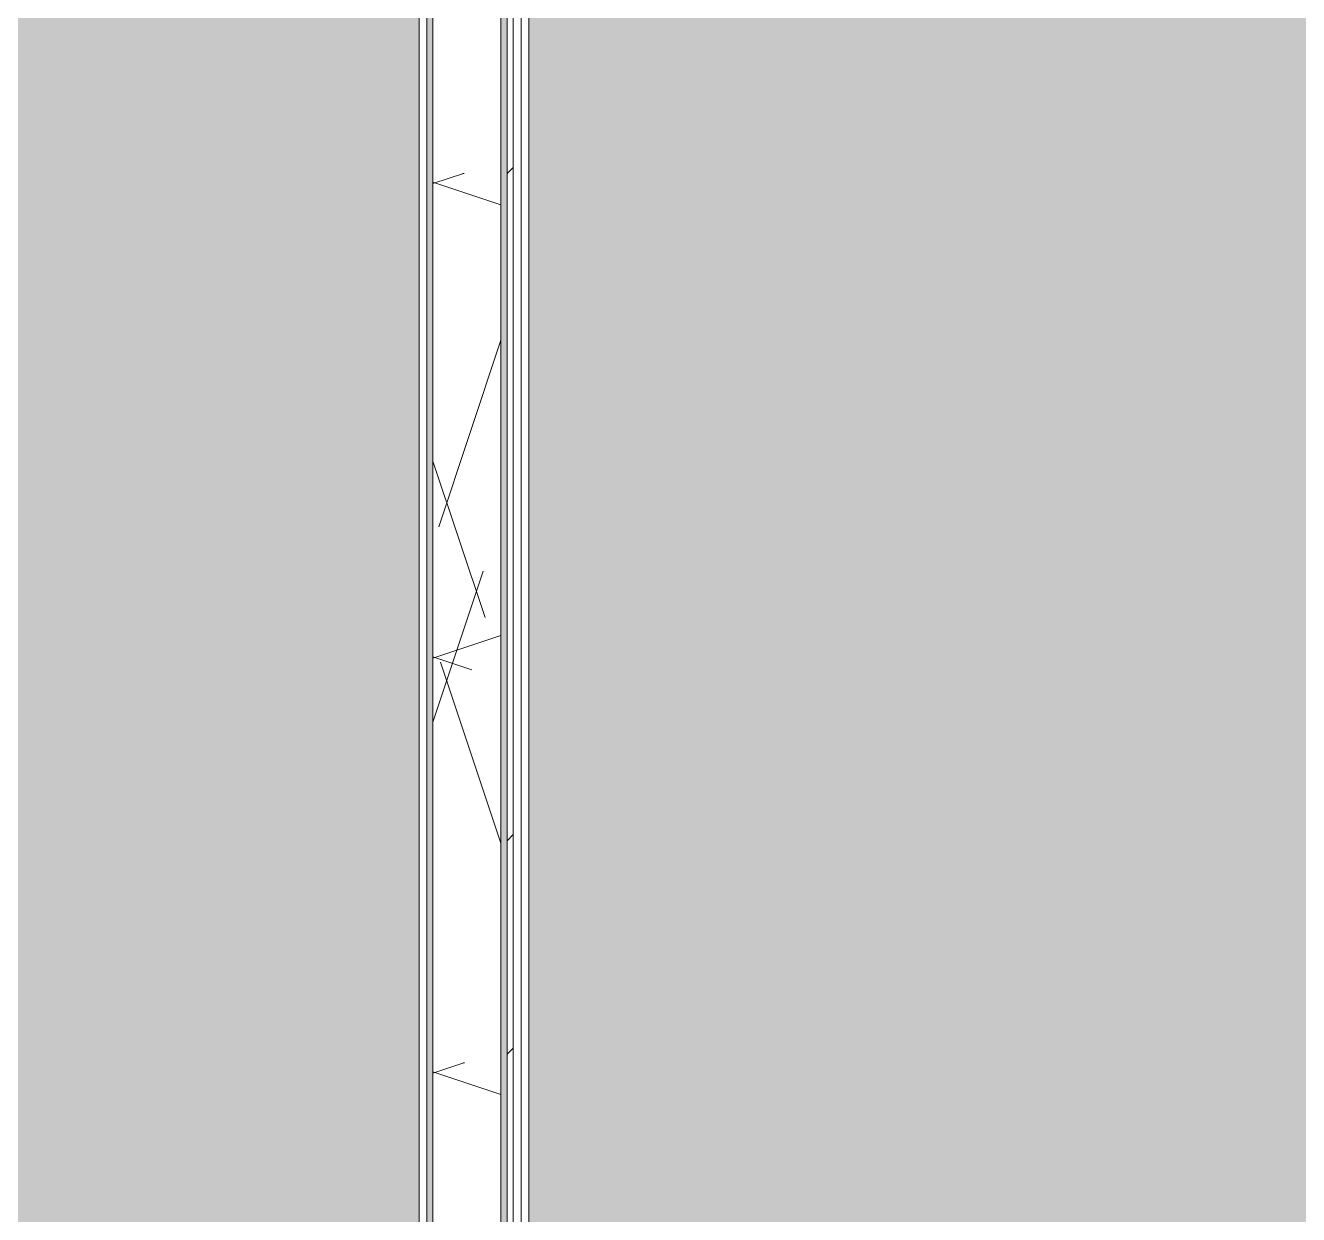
# Model space of a CAD drawing. Header units: inches. Extents: x -1551 to 2054, y 9767 to 12269.
# Drawn here: x 589.7 to 692.8, y 10104.9 to 10201.2 of the extents above; entities that cross this region are included whole.
import ezdxf

# ---------------------------------------------------------------- set-up
doc = ezdxf.new("R2010")
doc.units = ezdxf.units.IN
doc.header["$MEASUREMENT"] = 0
for name, color, linetype, lineweight in [('A-AREA-PATT-2', 254, 'Continuous', 9), ('A-AREA-PATT-3', 83, 'Continuous', 9), ('A-WALL', 113, 'Continuous', 9), ('A-WALL-PATT-1', 8, 'Continuous', 9), ('A-WALL-PATT-2', 253, 'Continuous', 9), ('A-WALL-PATT-3', 7, 'Continuous', 9), ('I-WALL', 2, 'Continuous', 9), ('I-WALL-1', 1, 'Continuous', 5)]:
    doc.layers.add(name, color=color, linetype=linetype, lineweight=lineweight)
pattern_1 = [(0, (3964.78, 0), (115.2, 28.8), [4.752, -81.648, 4.752, -81.648, -460.8]), (0, (3964.78, 0), (115.2, 28.8), [-172.8, 4.752, -168.048, 4.752, -81.648, -201.6]), (0, (3964.78, 0), (115.2, 28.8), [-432, 4.752, -52.848, 4.752, -139.248]), (120, (4007.98, 14.4), (-82.54153, 85.36613), [4.752, -81.648, 4.752, -81.648, -460.8]), (120, (4007.98, 14.4), (-82.54153, 85.36613), [-172.8, 4.752, -168.048, 4.752, -81.648, -201.6]), (120, (4007.98, 14.4), (-82.54153, 85.36613), [-432, 4.752, -52.848, 4.752, -139.248]), (240, (4022.38, 72), (-32.65847, -114.16613), [4.752, -81.648, 4.752, -81.648, -460.8]), (240, (4022.38, 72), (-32.65847, -114.16613), [-172.8, 4.752, -168.048, 4.752, -81.648, -201.6]), (240, (4022.38, 72), (-32.65847, -114.16613), [-432, 4.752, -52.848, 4.752, -139.248])]

msp = doc.modelspace()

# ---------------------------------------------------------------- hatches: boundary and pattern name
at = {"layer": 'A-AREA-PATT-2'}
h = msp.add_hatch(color=256, dxfattribs=at)
h.paths.add_polyline_path([(692.68, 10014.9), (692.81, 10014.9), (692.81, 10017.71), (791.66, 10017.71), (791.66, 10038.53), (819.53, 10038.53), (819.53, 10017.71), (823.41, 10017.71), (823.41, 10355.41), (819.34, 10355.41), (819.34, 10357.35), (818.72, 10357.35), (818.72, 10359.04), (783.97, 10359.04), (783.97, 10357.35), (783.34, 10357.35), (783.34, 10355.41), (757.68, 10355.41), (757.68, 10373.41), (630.49, 10373.41), (630.49, 10017.71), (655.31, 10017.71), (655.43, 10017.71), (656.06, 10017.71), (656.06, 10014.9), (692.06, 10014.9), (692.06, 10017.71), (692.68, 10017.71), (692.68, 10017.09)], flags=0)
h.paths.add_polyline_path([(819.34, 10319.41), (817.59, 10319.41), (817.59, 10355.41), (819.34, 10355.41), (819.34, 10345.68)], flags=0)
at = {"layer": 'A-AREA-PATT-3'}
h = msp.add_hatch(color=256, dxfattribs=at)
h.paths.add_polyline_path([(560.31, 10017.71), (621.62, 10017.71), (621.62, 10373.41), (552.02, 10373.41), (552.02, 10345.21), (507.86, 10345.21), (507.86, 10347.15), (507.23, 10347.15), (507.23, 10348.84), (472.48, 10348.84), (472.48, 10347.15), (471.86, 10347.15), (471.86, 10345.21), (463.11, 10345.21), (463.11, 10344.15), (141.58, 10344.15), (141.46, 10204.14), (141.58, 10204.01), (141.46, 10203.39), (138.77, 10203.39), (138.77, 10167.39), (141.58, 10167.39), (141.46, 10166.76), (141.58, 10166.62), (141.58, 10017.71), (449.12, 10017.71), (449.12, 10038.53), (476.99, 10038.53), (476.99, 10017.71), (500.61, 10017.71)], flags=0)
h.paths.add_polyline_path([(473.61, 10309.21), (471.86, 10309.21), (471.86, 10345.21), (473.61, 10345.21), (473.61, 10326.98)], flags=0)
at = {"layer": 'A-WALL-PATT-1'}
h = msp.add_hatch(dxfattribs=at)
h.set_pattern_fill('FP_17', color=256, style=0, pattern_type=2)
h.set_pattern_definition([(45, (3964.78, 0), (-35.63818, 35.63818), []), (45, (3964.78, 54), (-35.63818, 35.63818), [])])
h.paths.add_polyline_path([(628.74, 10017.09), (629.24, 10017.09), (629.24, 10374.04), (628.74, 10374.04), (628.74, 10069.31)], flags=0)
at = {"layer": 'A-WALL-PATT-2'}
h = msp.add_hatch(dxfattribs=at)
h.set_pattern_fill('FP_4', color=256, style=0, pattern_type=2)
h.set_pattern_definition([(161.57, (3966.5794, 1.8), (-14.4010124, -0.0012439), [0, -102.456, 11.376, 0]), (18.43, (3962.9794, 1.8), (-14.4010124, 0.0012439), [0, -102.456, 11.376, 0]), (108.43, (3966.5794, 1.8), (7.1973965, -36.003153), [34.146, -79.686]), (71.57, (3962.9794, 1.8), (7.1973965, 36.003153), [34.146, -79.686])])
h.paths.add_polyline_path([(628.24, 10017.09), (628.24, 10374.04), (622.74, 10374.04), (622.74, 10017.09)], flags=0)
at = {"layer": 'A-WALL-PATT-3'}
h = msp.add_hatch(dxfattribs=at)
h.set_pattern_fill('FP_3', color=256, style=0, pattern_type=2)
h.set_pattern_definition(pattern_1)
h.paths.add_polyline_path([(629.87, 10017.09), (629.87, 10374.04), (629.24, 10374.04), (629.24, 10017.09)], flags=0)
h = msp.add_hatch(dxfattribs=at)
h.set_pattern_fill('FP_3', color=256, style=0, pattern_type=2)
h.set_pattern_definition(pattern_1)
h.paths.add_polyline_path([(630.49, 10017.09), (630.49, 10373.41), (629.87, 10373.41), (629.87, 10017.09)], flags=0)
at = {"layer": 'I-WALL-1'}
for points in [[(622.74, 10017.09), (622.74, 10374.04), (622.24, 10374.04), (622.24, 10017.09)], [(628.24, 10017.09), (628.74, 10017.09), (628.74, 10374.04), (628.24, 10374.04), (628.24, 10069.31)]]:
    msp.add_hatch(color=256, dxfattribs=at).paths.add_polyline_path(points, flags=0)

# ---------------------------------------------------------------- linework, layer by layer
at = {"layer": 'A-WALL'}
for p, q in [((622.24, 10017.09), (622.24, 10374.04)), ((622.74, 10017.09), (622.74, 10374.04)), ((628.24, 10017.09), (628.24, 10374.04)), ((628.74, 10017.09), (628.74, 10374.04)), ((629.24, 10017.09), (629.24, 10374.04)), ((629.87, 10017.09), (629.87, 10374.04))]:
    msp.add_line(p, q, dxfattribs=at)
at = {"layer": 'I-WALL'}
for p, q in [((621.62, 10373.41), (621.62, 10017.09)), ((630.49, 10017.09), (630.49, 10373.41))]:
    msp.add_line(p, q, dxfattribs=at)

doc.saveas('drawing.dxf')
